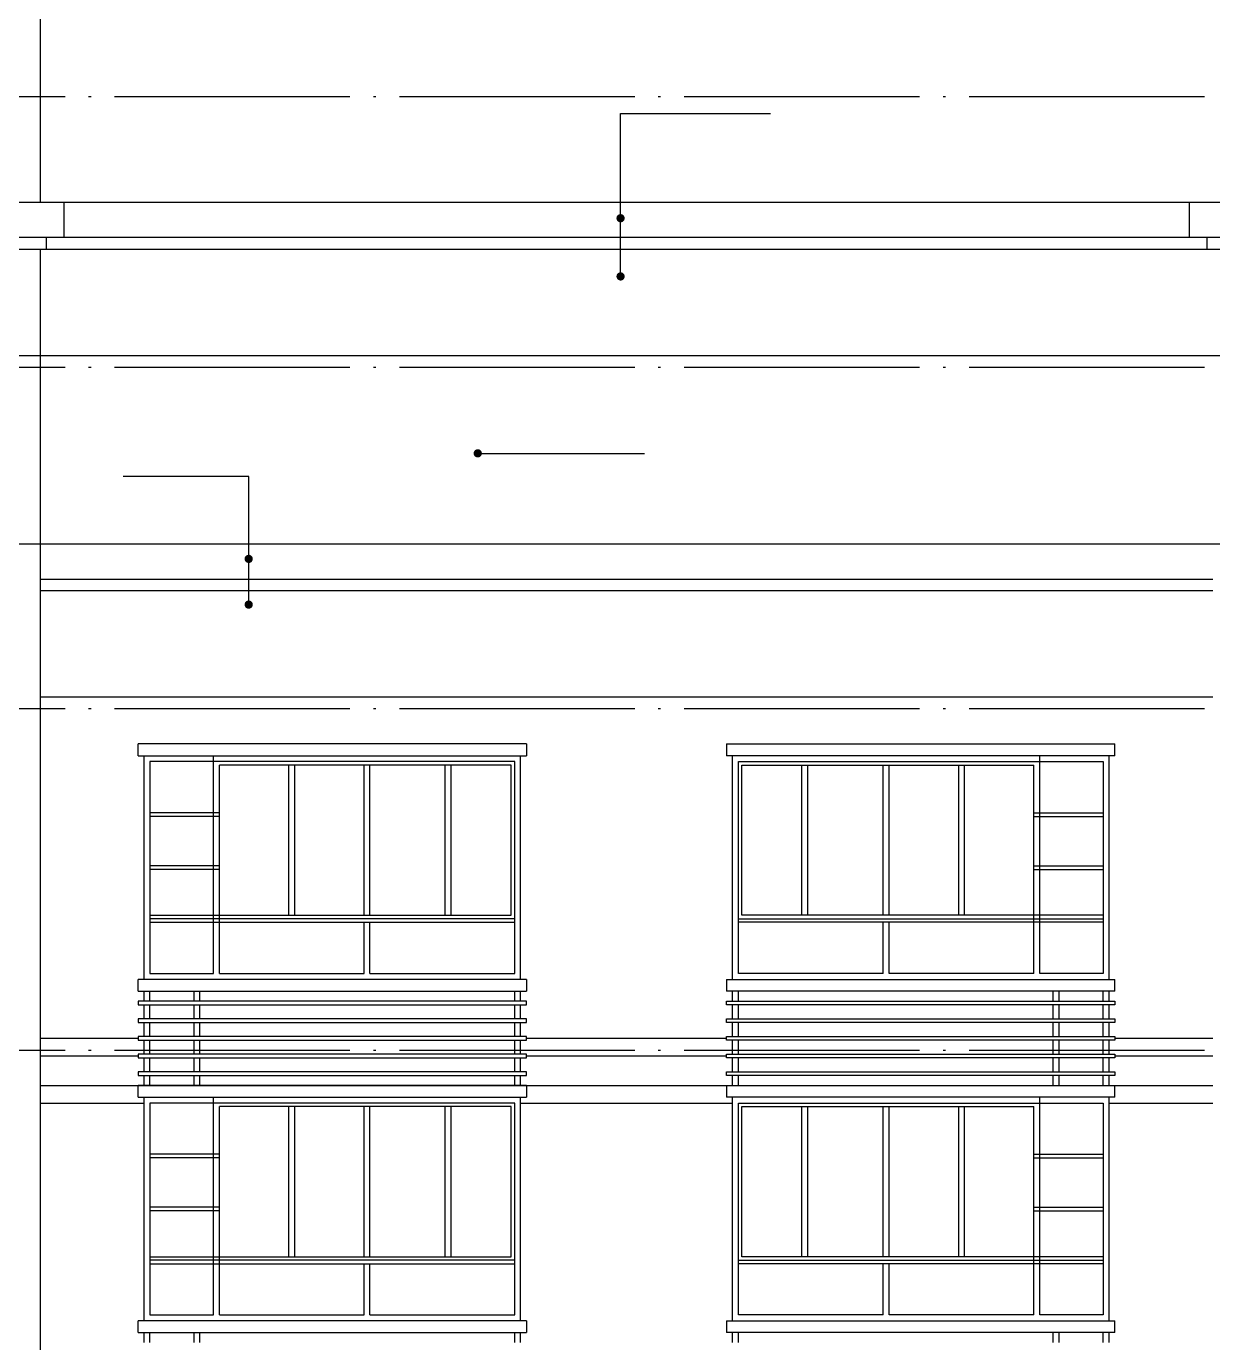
# Model space of a CAD drawing. Extents: x -726032 to 135930, y -151624 to 587044.
# Drawn here: x -402176 to -392096, y 321474 to 332653 of the extents above; entities that cross this region are included whole.
import ezdxf

# ---------------------------------------------------------------- set-up
doc = ezdxf.new("R2010")
doc.units = 0
doc.header["$LTSCALE"] = 1000
doc.header["$MEASUREMENT"] = 0
doc.linetypes.add('DOTE', pattern=[2.42, 2, -0.2, 0.02, -0.2])
doc.layers.get('0').update_dxf_attribs({"linetype": 'CONTINUOUS'})
for name, color, linetype in [('DOTE', 8, 'DOTE'), ('WINDOW', 155, 'CONTINUOUS'), ('引线', 213, 'CONTINUOUS'), ('栏杆', 126, 'CONTINUOUS'), ('装饰线', 252, 'CONTINUOUS')]:
    doc.layers.add(name, color=color, linetype=linetype)

msp = doc.modelspace()

# ---------------------------------------------------------------- linework, layer by layer
for p, q in [((-402056.1, 331158.7), (-402056.1, 334258.7)), ((-414796.1, 331158.7), (-379556.1, 331158.7)), ((-401856.6, 331158.7), (-401856.1, 331158.2)), ((-401856.1, 331158.7), (-401856.1, 330858.7)), ((-392295.6, 331158.7), (-392296.1, 331158.2)), ((-392296.1, 331158.7), (-392296.1, 330858.7)), ((-386906.1, 330858.7), (-404265.5, 330858.7)), ((-402006.1, 330858.7), (-402006.1, 330758.7)), ((-392146.1, 330858.7), (-392146.1, 330758.7)), ((-379556.1, 330758.7), (-414646.1, 330758.7)), ((-402056.1, 294508.7), (-402056.1, 330758.7)), ((-404356.1, 328258.7), (-389796.1, 328258.7)), ((-402056.1, 327958.7), (-392096.1, 327958.7)), ((-392096.1, 327858.7), (-402056.1, 327858.7)), ((-397926.1, 326558.7), (-401226.1, 326558.7)), ((-401226.1, 326458.7), (-401226.1, 326558.7)), ((-397926.1, 326558.7), (-397926.1, 326458.7)), ((-396226.1, 326558.7), (-392926.1, 326558.7)), ((-396226.1, 326558.7), (-396226.1, 326458.7)), ((-392926.1, 326458.7), (-392926.1, 326558.7)), ((-401226.1, 326458.7), (-397926.1, 326458.7)), ((-392926.1, 326458.7), (-396226.1, 326458.7)), ((-397926.1, 324558.7), (-401226.1, 324558.7)), ((-401226.1, 324458.7), (-401226.1, 324558.7)), ((-397926.1, 324558.7), (-397926.1, 324458.7)), ((-396226.1, 324558.7), (-392926.1, 324558.7)), ((-396226.1, 324558.7), (-396226.1, 324458.7)), ((-392926.1, 324458.7), (-392926.1, 324558.7)), ((-401226.1, 324458.7), (-397926.1, 324458.7)), ((-392926.1, 324458.7), (-396226.1, 324458.7)), ((-397926.1, 323658.7), (-401226.1, 323658.7)), ((-401226.1, 323558.7), (-401226.1, 323658.7)), ((-397926.1, 323658.7), (-397926.1, 323558.7)), ((-396226.1, 323658.7), (-392926.1, 323658.7)), ((-396226.1, 323658.7), (-396226.1, 323558.7)), ((-392926.1, 323558.7), (-392926.1, 323658.7)), ((-401226.1, 323558.7), (-397926.1, 323558.7)), ((-392926.1, 323558.7), (-396226.1, 323558.7)), ((-397926.1, 321658.7), (-401226.1, 321658.7)), ((-401226.1, 321558.7), (-401226.1, 321658.7)), ((-397926.1, 321658.7), (-397926.1, 321558.7)), ((-396226.1, 321658.7), (-392926.1, 321658.7)), ((-396226.1, 321658.7), (-396226.1, 321558.7)), ((-392926.1, 321558.7), (-392926.1, 321658.7)), ((-401226.1, 321558.7), (-397926.1, 321558.7)), ((-392926.1, 321558.7), (-396226.1, 321558.7))]:
    msp.add_line(p, q)
at = {"color": 146}
for points in [[(-400536.1, 324608.7), (-399306.1, 324608.7)], [(-393616.1, 324608.7), (-394846.1, 324608.7)]]:
    msp.add_lwpolyline(points, dxfattribs=at)
at = {"layer": 'DOTE'}
for p, q in [((-418366.5, 332058.7), (-356514.6, 332058.7)), ((-418366.5, 329758.7), (-356514.6, 329758.7)), ((-418366.5, 326858.7), (-356514.6, 326858.7)), ((-418366.5, 323958.7), (-356514.6, 323958.7))]:
    msp.add_line(p, q, dxfattribs=at)
at = {"layer": 'WINDOW'}
for p, q in [((-401176.1, 324558.7), (-401176.1, 326458.7)), ((-400586.1, 324608.7), (-400586.1, 326458.7)), ((-397976.1, 324558.7), (-397976.1, 326458.7)), ((-396176.1, 324558.7), (-396176.1, 326458.7)), ((-393566.1, 324608.7), (-393566.1, 326458.7)), ((-392976.1, 324558.7), (-392976.1, 326458.7)), ((-400535.6, 326378.7), (-400536.1, 326378.2)), ((-400536.1, 324608.7), (-400536.1, 326378.2)), ((-399896.6, 326378.7), (-400535.6, 326378.7)), ((-399946.1, 325103.7), (-399946.1, 326378.7)), ((-399896.6, 326378.7), (-399896.1, 326378.2)), ((-399306.1, 325103.7), (-399306.1, 326378.7)), ((-399256.1, 325103.7), (-399256.1, 326378.7)), ((-398616.1, 325103.7), (-398616.1, 326378.7)), ((-398566.1, 325103.7), (-398566.1, 326378.7)), ((-395586.1, 325103.7), (-395586.1, 326378.7)), ((-395536.1, 325103.7), (-395536.1, 326378.7)), ((-394896.1, 325103.7), (-394896.1, 326378.7)), ((-394846.1, 325103.7), (-394846.1, 326378.7)), ((-394255.6, 326378.7), (-394256.1, 326378.2)), ((-394255.6, 326378.7), (-393616.6, 326378.7)), ((-394206.1, 325103.7), (-394206.1, 326378.7)), ((-393616.6, 326378.7), (-393616.1, 326378.2)), ((-393616.1, 324608.7), (-393616.1, 326378.2)), ((-400536.1, 325973.7), (-401126.1, 325973.7)), ((-400536.1, 325943.7), (-401126.1, 325943.7)), ((-393616.1, 325973.7), (-393026.1, 325973.7)), ((-393616.1, 325943.7), (-393026.1, 325943.7)), ((-400536.1, 325523.7), (-401126.1, 325523.7)), ((-400536.1, 325493.7), (-401126.1, 325493.7)), ((-393616.1, 325523.7), (-393026.1, 325523.7)), ((-393616.1, 325493.7), (-393026.1, 325493.7)), ((-401126.1, 325103.7), (-399933.6, 325103.7)), ((-393026.1, 325103.7), (-394218.6, 325103.7)), ((-398026.1, 325073.7), (-401126.1, 325073.7)), ((-401126.1, 325043.7), (-398026.1, 325043.7)), ((-399306.1, 324608.7), (-399306.1, 325043.7)), ((-399256.1, 324608.7), (-399256.1, 325043.7)), ((-396126.1, 325073.7), (-393026.1, 325073.7)), ((-393026.1, 325043.7), (-396126.1, 325043.7)), ((-394896.1, 324608.7), (-394896.1, 325043.7)), ((-394846.1, 324608.7), (-394846.1, 325043.7)), ((-401176.1, 321658.7), (-401176.1, 323558.7)), ((-400586.1, 321708.7), (-400586.1, 323558.7)), ((-397976.1, 321658.7), (-397976.1, 323558.7)), ((-396176.1, 321658.7), (-396176.1, 323558.7)), ((-393566.1, 321708.7), (-393566.1, 323558.7)), ((-392976.1, 321658.7), (-392976.1, 323558.7)), ((-400535.6, 323478.7), (-400536.1, 323478.2)), ((-400536.1, 321708.7), (-400536.1, 323478.2)), ((-399896.6, 323478.7), (-400535.6, 323478.7)), ((-399946.1, 322203.7), (-399946.1, 323478.7)), ((-399896.6, 323478.7), (-399896.1, 323478.2)), ((-399306.1, 322203.7), (-399306.1, 323478.7)), ((-399256.1, 322203.7), (-399256.1, 323478.7)), ((-398616.1, 322203.7), (-398616.1, 323478.7)), ((-398566.1, 322203.7), (-398566.1, 323478.7)), ((-395586.1, 322203.7), (-395586.1, 323478.7)), ((-395536.1, 322203.7), (-395536.1, 323478.7)), ((-394896.1, 322203.7), (-394896.1, 323478.7)), ((-394846.1, 322203.7), (-394846.1, 323478.7)), ((-394255.6, 323478.7), (-394256.1, 323478.2)), ((-394255.6, 323478.7), (-393616.6, 323478.7)), ((-394206.1, 322203.7), (-394206.1, 323478.7)), ((-393616.6, 323478.7), (-393616.1, 323478.2)), ((-393616.1, 321708.7), (-393616.1, 323478.2)), ((-400536.1, 323073.7), (-401126.1, 323073.7)), ((-400536.1, 323043.7), (-401126.1, 323043.7)), ((-393616.1, 323073.7), (-393026.1, 323073.7)), ((-393616.1, 323043.7), (-393026.1, 323043.7)), ((-400536.1, 322623.7), (-401126.1, 322623.7)), ((-400536.1, 322593.7), (-401126.1, 322593.7)), ((-393616.1, 322623.7), (-393026.1, 322623.7)), ((-393616.1, 322593.7), (-393026.1, 322593.7)), ((-401126.1, 322203.7), (-399933.6, 322203.7)), ((-393026.1, 322203.7), (-394218.6, 322203.7)), ((-398026.1, 322173.7), (-401126.1, 322173.7)), ((-401126.1, 322143.7), (-398026.1, 322143.7)), ((-399306.1, 321708.7), (-399306.1, 322143.7)), ((-399256.1, 321708.7), (-399256.1, 322143.7)), ((-396126.1, 322173.7), (-393026.1, 322173.7)), ((-393026.1, 322143.7), (-396126.1, 322143.7)), ((-394896.1, 321708.7), (-394896.1, 322143.7)), ((-394846.1, 321708.7), (-394846.1, 322143.7))]:
    msp.add_line(p, q, dxfattribs=at)
for points in [[(-399256.1, 324608.7), (-398026.1, 324608.7), (-398026.1, 326408.7), (-401126.1, 326408.7), (-401126.1, 324608.7), (-400586.1, 324608.7)], [(-399946.1, 325103.7), (-398056.1, 325103.7), (-398056.1, 326378.7), (-399895.6, 326378.7), (-399896.1, 326378.2), (-399896.1, 325103.7)], [(-394896.1, 324608.7), (-396126.1, 324608.7), (-396126.1, 326408.7), (-393026.1, 326408.7), (-393026.1, 324608.7), (-393566.1, 324608.7)], [(-394206.1, 325103.7), (-396096.1, 325103.7), (-396096.1, 326378.7), (-394256.6, 326378.7), (-394256.1, 326378.2), (-394256.1, 325103.7)], [(-399256.1, 321708.7), (-398026.1, 321708.7), (-398026.1, 323508.7), (-401126.1, 323508.7), (-401126.1, 321708.7), (-400586.1, 321708.7)], [(-399946.1, 322203.7), (-398056.1, 322203.7), (-398056.1, 323478.7), (-399895.6, 323478.7), (-399896.1, 323478.2), (-399896.1, 322203.7)], [(-394896.1, 321708.7), (-396126.1, 321708.7), (-396126.1, 323508.7), (-393026.1, 323508.7), (-393026.1, 321708.7), (-393566.1, 321708.7)], [(-394206.1, 322203.7), (-396096.1, 322203.7), (-396096.1, 323478.7), (-394256.6, 323478.7), (-394256.1, 323478.2), (-394256.1, 322203.7)], [(-400536.1, 321708.7), (-399306.1, 321708.7)], [(-393616.1, 321708.7), (-394846.1, 321708.7)]]:
    msp.add_lwpolyline(points, dxfattribs=at)
at = {"layer": '引线'}
msp.add_line((-398340.2, 329026.7), (-396923.5, 329026.7), dxfattribs=at)
for points in [[(-397127, 330529.2), (-397127, 331912.4), (-395852.5, 331912.4)], [(-400286.6, 327742), (-400286.6, 328829.4), (-401352, 328829.4)]]:
    msp.add_lwpolyline(points, dxfattribs=at)
at = {"layer": '引线', "const_width": 34.8}
for points in [[(-397144.6, 331023.6, 1), (-397109.4, 331023.6, 1)], [(-397144.6, 330529.2, 1), (-397109.4, 330529.2, 1)], [(-398357.9, 329026.7, 1), (-398322.6, 329026.7, 1)], [(-400304.3, 328130.4, 1), (-400269, 328130.4, 1)], [(-400304.3, 327742, 1), (-400269, 327742, 1)]]:
    msp.add_lwpolyline(points, format="xyb", close=True, dxfattribs=at)
at = {"layer": '栏杆'}
for p, q in [((-401176.1, 324373.9), (-401176.1, 324458.7)), ((-401126.1, 324373.9), (-401126.1, 324458.7)), ((-400751.1, 324373.9), (-400751.1, 324458.7)), ((-400701.1, 324373.9), (-400701.1, 324458.7)), ((-398026.1, 324373.9), (-398026.1, 324458.7)), ((-397976.1, 324373.9), (-397976.1, 324458.7)), ((-396176.1, 324373.9), (-396176.1, 324458.7)), ((-396126.1, 324373.9), (-396126.1, 324458.7)), ((-393451.1, 324373.9), (-393451.1, 324458.7)), ((-393401.1, 324373.9), (-393401.1, 324458.7)), ((-393026.1, 324373.9), (-393026.1, 324458.7)), ((-392976.1, 324373.9), (-392976.1, 324458.7)), ((-401176.1, 324223.4), (-401176.1, 324343.4)), ((-401126.1, 324223.4), (-401126.1, 324343.4)), ((-400751.1, 324223.4), (-400751.1, 324343.4)), ((-400701.1, 324223.4), (-400701.1, 324343.4)), ((-398026.1, 324223.4), (-398026.1, 324343.4)), ((-397976.1, 324223.4), (-397976.1, 324343.4)), ((-396176.1, 324223.4), (-396176.1, 324343.4)), ((-396126.1, 324223.4), (-396126.1, 324343.4)), ((-393451.1, 324223.4), (-393451.1, 324343.4)), ((-393401.1, 324223.4), (-393401.1, 324343.4)), ((-393026.1, 324223.4), (-393026.1, 324343.4)), ((-392976.1, 324223.4), (-392976.1, 324343.4)), ((-401176.1, 324073.4), (-401176.1, 324193.4)), ((-401126.1, 324073.4), (-401126.1, 324193.4)), ((-400751.1, 324073.4), (-400751.1, 324193.4)), ((-400701.1, 324073.4), (-400701.1, 324193.4)), ((-398026.1, 324073.4), (-398026.1, 324193.4)), ((-397976.1, 324073.4), (-397976.1, 324193.4)), ((-396176.1, 324073.4), (-396176.1, 324193.4)), ((-396126.1, 324073.4), (-396126.1, 324193.4)), ((-393451.1, 324073.4), (-393451.1, 324193.4)), ((-393401.1, 324073.4), (-393401.1, 324193.4)), ((-393026.1, 324073.4), (-393026.1, 324193.4)), ((-392976.1, 324073.4), (-392976.1, 324193.4)), ((-401176.1, 323923.4), (-401176.1, 324043.4)), ((-401126.1, 323923.4), (-401126.1, 324043.4)), ((-400751.1, 323923.4), (-400751.1, 324043.4)), ((-400701.1, 323923.4), (-400701.1, 324043.4)), ((-398026.1, 323923.4), (-398026.1, 324043.4)), ((-397976.1, 323923.4), (-397976.1, 324043.4)), ((-396176.1, 323923.4), (-396176.1, 324043.4)), ((-396126.1, 323923.4), (-396126.1, 324043.4)), ((-393451.1, 323923.4), (-393451.1, 324043.4)), ((-393401.1, 323923.4), (-393401.1, 324043.4)), ((-393026.1, 323923.4), (-393026.1, 324043.4)), ((-392976.1, 323923.4), (-392976.1, 324043.4)), ((-401176.1, 323773.4), (-401176.1, 323893.4)), ((-401126.1, 323773.4), (-401126.1, 323893.4)), ((-400751.1, 323773.4), (-400751.1, 323893.4)), ((-400701.1, 323773.4), (-400701.1, 323893.4)), ((-398026.1, 323773.4), (-398026.1, 323893.4)), ((-397976.1, 323773.4), (-397976.1, 323893.4)), ((-396176.1, 323773.4), (-396176.1, 323893.4)), ((-396126.1, 323773.4), (-396126.1, 323893.4)), ((-393451.1, 323773.4), (-393451.1, 323893.4)), ((-393401.1, 323773.4), (-393401.1, 323893.4)), ((-393026.1, 323773.4), (-393026.1, 323893.4)), ((-392976.1, 323773.4), (-392976.1, 323893.4)), ((-401176.1, 323658.7), (-401176.1, 323743.4)), ((-401126.1, 323658.7), (-401126.1, 323743.4)), ((-400751.1, 323658.7), (-400751.1, 323743.4)), ((-400701.1, 323658.7), (-400701.1, 323743.4)), ((-398026.1, 323658.7), (-398026.1, 323743.4)), ((-397976.1, 323658.7), (-397976.1, 323743.4)), ((-396176.1, 323658.7), (-396176.1, 323743.4)), ((-396126.1, 323658.7), (-396126.1, 323743.4)), ((-393451.1, 323658.7), (-393451.1, 323743.4)), ((-393401.1, 323658.7), (-393401.1, 323743.4)), ((-393026.1, 323658.7), (-393026.1, 323743.4)), ((-392976.1, 323658.7), (-392976.1, 323743.4)), ((-401176.1, 321473.9), (-401176.1, 321558.7)), ((-401126.1, 321473.9), (-401126.1, 321558.7)), ((-400751.1, 321473.9), (-400751.1, 321558.7)), ((-400701.1, 321473.9), (-400701.1, 321558.7)), ((-398026.1, 321473.9), (-398026.1, 321558.7)), ((-397976.1, 321473.9), (-397976.1, 321558.7)), ((-396176.1, 321473.9), (-396176.1, 321558.7)), ((-396126.1, 321473.9), (-396126.1, 321558.7)), ((-393451.1, 321473.9), (-393451.1, 321558.7)), ((-393401.1, 321473.9), (-393401.1, 321558.7)), ((-393026.1, 321473.9), (-393026.1, 321558.7)), ((-392976.1, 321473.9), (-392976.1, 321558.7))]:
    msp.add_line(p, q, dxfattribs=at)
for points in [[(-397926.1, 324373.4), (-401226.1, 324373.4), (-401226.1, 324343.4), (-397926.1, 324343.4)], [(-397926.1, 324373.4), (-401226.1, 324373.4), (-401226.1, 324343.4), (-397926.1, 324343.4)], [(-396226.1, 324373.4), (-392926.1, 324373.4), (-392926.1, 324343.4), (-396226.1, 324343.4)], [(-396226.1, 324373.4), (-392926.1, 324373.4), (-392926.1, 324343.4), (-396226.1, 324343.4)], [(-397926.1, 324223.4), (-401226.1, 324223.4), (-401226.1, 324193.4), (-397926.1, 324193.4)], [(-397926.1, 324223.4), (-401226.1, 324223.4), (-401226.1, 324193.4), (-397926.1, 324193.4)], [(-396226.1, 324223.4), (-392926.1, 324223.4), (-392926.1, 324193.4), (-396226.1, 324193.4)], [(-396226.1, 324223.4), (-392926.1, 324223.4), (-392926.1, 324193.4), (-396226.1, 324193.4)], [(-397926.1, 324073.4), (-401226.1, 324073.4), (-401226.1, 324043.4), (-397926.1, 324043.4)], [(-397926.1, 324073.4), (-401226.1, 324073.4), (-401226.1, 324043.4), (-397926.1, 324043.4)], [(-396226.1, 324073.4), (-392926.1, 324073.4), (-392926.1, 324043.4), (-396226.1, 324043.4)], [(-396226.1, 324073.4), (-392926.1, 324073.4), (-392926.1, 324043.4), (-396226.1, 324043.4)], [(-397926.1, 323923.4), (-401226.1, 323923.4), (-401226.1, 323893.4), (-397926.1, 323893.4)], [(-397926.1, 323923.4), (-401226.1, 323923.4), (-401226.1, 323893.4), (-397926.1, 323893.4)], [(-396226.1, 323923.4), (-392926.1, 323923.4), (-392926.1, 323893.4), (-396226.1, 323893.4)], [(-396226.1, 323923.4), (-392926.1, 323923.4), (-392926.1, 323893.4), (-396226.1, 323893.4)], [(-397926.1, 323773.4), (-401226.1, 323773.4), (-401226.1, 323743.4), (-397926.1, 323743.4)], [(-397926.1, 323773.4), (-401226.1, 323773.4), (-401226.1, 323743.4), (-397926.1, 323743.4)], [(-396226.1, 323773.4), (-392926.1, 323773.4), (-392926.1, 323743.4), (-396226.1, 323743.4)], [(-396226.1, 323773.4), (-392926.1, 323773.4), (-392926.1, 323743.4), (-396226.1, 323743.4)]]:
    msp.add_lwpolyline(points, close=True, dxfattribs=at)
at = {"layer": '装饰线'}
for p, q in [((-414596.1, 329858.7), (-402056.1, 329858.7)), ((-402056.1, 329858.7), (-384656.1, 329858.7)), ((-402056.1, 326958.7), (-392096.1, 326958.7)), ((-402056.1, 324058.7), (-401226.1, 324058.7)), ((-397926.1, 324058.7), (-396226.1, 324058.7)), ((-392926.1, 324058.7), (-392096.1, 324058.7)), ((-402056.1, 323908.7), (-401226.1, 323908.7)), ((-397926.1, 323908.7), (-396226.1, 323908.7)), ((-392926.1, 323908.7), (-392096.1, 323908.7)), ((-402056.1, 323658.7), (-392096.1, 323658.7)), ((-402056.1, 323508.7), (-401176.1, 323508.7)), ((-397976.1, 323508.7), (-396176.1, 323508.7)), ((-392976.1, 323508.7), (-392096.1, 323508.7))]:
    msp.add_line(p, q, dxfattribs=at)

doc.saveas('drawing.dxf')
